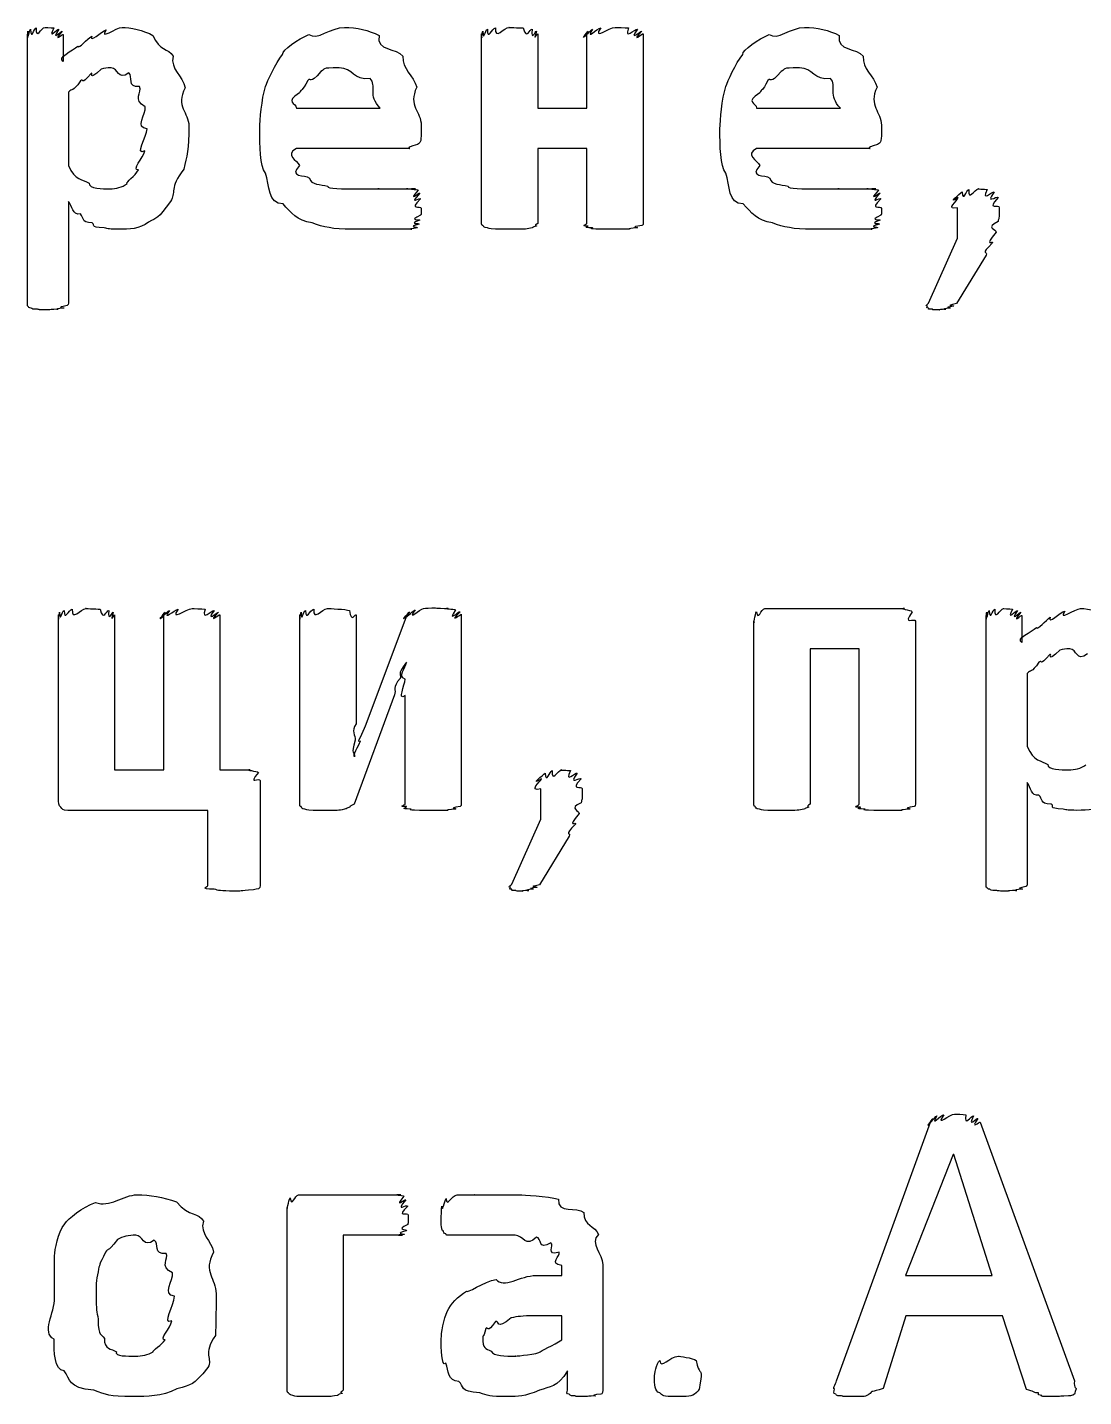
# Model space of a CAD drawing. Header units: millimetres. Extents: x 25 to 190, y 204 to 253.
# Drawn here: x 150.83 to 160.06, y 229.86 to 241.83 of the extents above; entities that cross this region are included whole.
import ezdxf

# ---------------------------------------------------------------- set-up
doc = ezdxf.new("R2010")
doc.units = ezdxf.units.MM
doc.layers.get('0').update_dxf_attribs({"linetype": 'CONTINUOUS'})

msp = doc.modelspace()

# ---------------------------------------------------------------- linework, layer by layer
at = {"color": 0}
for p, q in [((150.828, 239.42), (150.828, 241.768)), ((151.142, 241.768), (151.142, 241.531)), ((154.798, 240.12), (154.798, 241.774)), ((155.289, 241.774), (155.289, 241.124)), ((155.718, 241.124), (155.718, 241.774)), ((156.209, 241.774), (156.209, 240.12)), ((151.186, 241.262), (151.186, 240.622)), ((153.179, 241.124), (153.912, 241.124)), ((155.289, 241.124), (155.718, 241.124)), ((157.201, 241.124), (157.934, 241.124)), ((151.875, 240.942), (151.875, 240.942)), ((152.239, 240.969), (152.239, 240.969)), ((154.27, 240.975), (154.27, 240.914)), ((158.292, 240.975), (158.292, 240.914)), ((154.165, 240.771), (153.179, 240.771)), ((155.718, 240.771), (155.289, 240.771)), ((155.289, 240.771), (155.289, 240.115)), ((155.718, 240.115), (155.718, 240.771)), ((158.188, 240.771), (157.201, 240.771)), ((151.186, 240.308), (151.186, 239.42)), ((158.958, 239.988), (158.958, 240.253)), ((159.322, 240.253), (159.322, 240.253)), ((158.704, 239.42), (158.958, 239.988)), ((159.206, 239.839), (158.947, 239.415)), ((157.272, 236.75), (158.495, 236.75)), ((151.099, 235.09), (151.099, 236.694)), ((151.59, 236.694), (151.59, 235.339)), ((152.02, 235.339), (152.02, 236.694)), ((152.51, 236.694), (152.51, 235.339)), ((153.209, 235.041), (153.209, 236.694)), ((153.7, 236.694), (153.7, 235.741)), ((153.782, 235.724), (154.146, 236.694)), ((154.62, 236.7), (154.62, 235.041)), ((157.178, 235.041), (157.178, 236.639)), ((158.589, 236.639), (158.589, 235.041)), ((159.206, 234.341), (159.206, 236.689)), ((159.52, 236.689), (159.52, 236.452)), ((158.098, 236.397), (157.668, 236.397)), ((157.668, 236.397), (157.668, 235.041)), ((158.098, 235.041), (158.098, 236.397)), ((159.565, 236.182), (159.565, 235.543)), ((154.036, 235.995), (153.683, 235.041)), ((154.129, 235.041), (154.129, 235.989)), ((151.59, 235.339), (152.02, 235.339)), ((152.51, 235.339), (152.775, 235.339)), ((152.863, 235.245), (152.863, 234.33)), ((155.315, 234.909), (155.315, 235.173)), ((155.678, 235.173), (155.678, 235.173)), ((159.565, 235.228), (159.565, 234.341)), ((152.406, 234.986), (151.182, 234.986)), ((152.406, 234.33), (152.406, 234.986)), ((155.061, 234.341), (155.315, 234.909)), ((155.563, 234.76), (155.303, 234.335)), ((157.9, 230), (158.721, 232.26)), ((159.156, 232.26), (159.978, 230)), ((158.919, 231.979), (158.501, 230.921)), ((158.925, 231.979), (158.919, 231.979)), ((159.261, 230.921), (158.925, 231.979)), ((153.198, 231.626), (154.091, 231.626)), ((153.099, 229.917), (153.099, 231.516)), ((154.157, 231.45), (154.157, 231.45)), ((154.107, 231.273), (153.589, 231.273)), ((153.589, 231.273), (153.589, 229.917)), ((155.498, 230.921), (155.498, 231.009)), ((155.856, 231.014), (155.856, 229.917)), ((155.272, 230.921), (155.498, 230.921)), ((158.501, 230.921), (159.261, 230.921)), ((152.114, 230.739), (152.114, 230.739)), ((152.477, 230.761), (152.477, 230.761)), ((155.498, 230.568), (155.261, 230.568)), ((155.498, 230.358), (155.498, 230.568)), ((158.506, 230.568), (158.308, 229.934)), ((159.349, 230.568), (158.506, 230.568)), ((159.559, 229.923), (159.349, 230.568)), ((155.547, 229.917), (155.547, 230.088)), ((156.717, 230.039), (156.717, 230.039))]:
    msp.add_line(p, q, dxfattribs=at)
for points in [[(150.828, 241.768), (150.828, 241.686), (150.829, 241.792), (150.833, 241.796)], [(150.833, 241.796), (150.835, 241.697), (150.844, 241.808), (150.855, 241.813)], [(150.855, 241.813), (150.861, 241.708), (150.886, 241.824), (150.905, 241.824)], [(150.905, 241.824), (150.901, 241.711), (150.952, 241.829), (150.982, 241.829)], [(150.982, 241.829), (150.963, 241.829), (151.04, 241.826), (151.059, 241.824)], [(151.059, 241.824), (151, 241.708), (151.092, 241.82), (151.103, 241.813)], [(151.103, 241.813), (151.026, 241.697), (151.127, 241.803), (151.131, 241.796)], [(151.131, 241.796), (151.037, 241.682), (151.142, 241.779), (151.142, 241.768)], [(151.269, 241.664), (151.28, 241.638), (151.349, 241.73), (151.39, 241.752)], [(151.39, 241.752), (151.364, 241.686), (151.475, 241.796), (151.517, 241.807)], [(151.517, 241.807), (151.448, 241.711), (151.606, 241.829), (151.655, 241.829)], [(151.655, 241.829), (151.721, 241.829), (151.85, 241.804), (151.924, 241.758)], [(151.924, 241.758), (151.985, 241.62), (152.057, 241.653), (152.101, 241.576)], [(153.057, 241.592), (153.053, 241.631), (153.197, 241.727), (153.289, 241.768)], [(153.289, 241.768), (153.355, 241.711), (153.483, 241.829), (153.598, 241.829)], [(153.598, 241.829), (153.704, 241.829), (153.815, 241.804), (153.901, 241.758)], [(153.901, 241.758), (153.873, 241.62), (154.055, 241.653), (154.11, 241.576)], [(154.798, 241.774), (154.798, 241.682), (154.801, 241.788), (154.809, 241.796)], [(154.809, 241.796), (154.812, 241.697), (154.828, 241.808), (154.848, 241.813)], [(154.848, 241.813), (154.849, 241.708), (154.889, 241.824), (154.919, 241.824)], [(154.919, 241.824), (154.911, 241.711), (154.992, 241.829), (155.04, 241.829)], [(155.04, 241.829), (155.01, 241.829), (155.131, 241.826), (155.162, 241.824)], [(155.162, 241.824), (155.19, 241.708), (155.219, 241.82), (155.239, 241.813)], [(155.239, 241.813), (155.228, 241.697), (155.269, 241.803), (155.277, 241.796)], [(155.277, 241.796), (155.242, 241.686), (155.289, 241.785), (155.289, 241.774)], [(155.718, 241.774), (155.647, 241.686), (155.721, 241.792), (155.73, 241.796)], [(155.73, 241.796), (155.66, 241.697), (155.749, 241.808), (155.768, 241.813)], [(155.768, 241.813), (155.698, 241.708), (155.809, 241.824), (155.84, 241.824)], [(155.84, 241.824), (155.76, 241.711), (155.914, 241.829), (155.966, 241.829)], [(155.966, 241.829), (155.978, 241.829), (156.052, 241.826), (156.082, 241.824)], [(156.082, 241.824), (156.039, 241.708), (156.14, 241.82), (156.159, 241.813)], [(156.159, 241.813), (156.077, 241.697), (156.19, 241.803), (156.198, 241.796)], [(156.198, 241.796), (156.09, 241.682), (156.209, 241.781), (156.209, 241.774)], [(157.08, 241.592), (157.076, 241.631), (157.219, 241.727), (157.311, 241.768)], [(157.311, 241.768), (157.377, 241.711), (157.506, 241.829), (157.62, 241.829)], [(157.62, 241.829), (157.726, 241.829), (157.838, 241.804), (157.923, 241.758)], [(157.923, 241.758), (157.896, 241.62), (158.078, 241.653), (158.133, 241.576)], [(151.142, 241.531), (151.081, 241.565), (151.227, 241.627), (151.269, 241.664)], [(152.101, 241.576), (152.076, 241.465), (152.184, 241.406), (152.206, 241.3)], [(152.908, 241.311), (152.928, 241.358), (152.994, 241.515), (153.057, 241.592)], [(154.11, 241.576), (154.1, 241.465), (154.205, 241.408), (154.231, 241.306)], [(156.931, 241.311), (156.95, 241.358), (157.016, 241.515), (157.08, 241.592)], [(158.133, 241.576), (158.123, 241.465), (158.228, 241.408), (158.254, 241.306)], [(151.384, 241.427), (151.287, 241.311), (151.324, 241.39), (151.291, 241.361)], [(151.473, 241.465), (151.346, 241.344), (151.413, 241.445), (151.384, 241.427)], [(151.561, 241.476), (151.522, 241.476), (151.501, 241.472), (151.473, 241.465)], [(151.715, 241.432), (151.613, 241.358), (151.623, 241.476), (151.561, 241.476)], [(151.809, 241.311), (151.694, 241.3), (151.755, 241.402), (151.715, 241.432)], [(153.393, 241.443), (153.289, 241.318), (153.311, 241.399), (153.278, 241.366)], [(153.554, 241.476), (153.38, 241.476), (153.44, 241.465), (153.393, 241.443)], [(153.823, 241.383), (153.677, 241.358), (153.675, 241.476), (153.554, 241.476)], [(153.912, 241.124), (153.799, 241.234), (153.886, 241.319), (153.823, 241.383)], [(157.416, 241.443), (157.311, 241.318), (157.333, 241.399), (157.3, 241.366)], [(157.576, 241.476), (157.402, 241.476), (157.463, 241.465), (157.416, 241.443)], [(157.846, 241.383), (157.7, 241.358), (157.697, 241.476), (157.576, 241.476)], [(157.934, 241.124), (157.821, 241.234), (157.908, 241.319), (157.846, 241.383)], [(151.291, 241.361), (151.22, 241.256), (151.222, 241.301), (151.186, 241.262)], [(151.858, 241.135), (151.743, 241.197), (151.834, 241.259), (151.809, 241.311)], [(152.206, 241.3), (152.12, 241.137), (152.239, 241.087), (152.239, 240.969)], [(152.859, 240.942), (152.859, 241.02), (152.876, 241.201), (152.908, 241.311)], [(153.206, 241.256), (153.071, 241.171), (153.179, 241.171), (153.179, 241.124)], [(153.278, 241.366), (153.225, 241.256), (153.224, 241.3), (153.206, 241.256)], [(154.231, 241.306), (154.152, 241.142), (154.27, 241.092), (154.27, 240.975)], [(156.881, 240.942), (156.881, 241.02), (156.898, 241.201), (156.931, 241.311)], [(157.229, 241.256), (157.094, 241.171), (157.201, 241.171), (157.201, 241.124)], [(157.3, 241.366), (157.248, 241.256), (157.246, 241.3), (157.229, 241.256)], [(158.254, 241.306), (158.174, 241.142), (158.292, 241.092), (158.292, 240.975)], [(151.875, 240.942), (151.761, 240.95), (151.869, 241.071), (151.858, 241.135)], [(151.853, 240.749), (151.761, 240.701), (151.875, 240.876), (151.875, 240.942)], [(152.239, 240.969), (152.239, 240.763), (152.224, 240.702), (152.195, 240.589)], [(152.908, 240.556), (152.859, 240.619), (152.859, 240.794), (152.859, 240.942)], [(154.27, 240.914), (154.27, 240.815), (154.259, 240.826), (154.237, 240.804)], [(156.931, 240.556), (156.881, 240.619), (156.881, 240.794), (156.881, 240.942)], [(158.292, 240.914), (158.292, 240.815), (158.282, 240.826), (158.259, 240.804)], [(154.237, 240.804), (154.107, 240.771), (154.19, 240.771), (154.165, 240.771)], [(158.259, 240.804), (158.13, 240.771), (158.213, 240.771), (158.188, 240.771)], [(151.798, 240.584), (151.734, 240.579), (151.842, 240.69), (151.853, 240.749)], [(153.179, 240.771), (153.071, 240.716), (153.187, 240.666), (153.206, 240.622)], [(157.201, 240.771), (157.094, 240.716), (157.209, 240.666), (157.229, 240.622)], [(151.186, 240.622), (151.246, 240.487), (151.309, 240.503), (151.368, 240.468)], [(151.699, 240.462), (151.684, 240.476), (151.772, 240.531), (151.798, 240.584)], [(152.195, 240.589), (152.065, 240.421), (152.13, 240.385), (152.079, 240.308)], [(153.063, 240.286), (152.928, 240.286), (152.944, 240.448), (152.908, 240.556)], [(153.206, 240.622), (153.108, 240.513), (153.253, 240.545), (153.294, 240.512)], [(157.085, 240.286), (156.95, 240.286), (156.967, 240.448), (156.931, 240.556)], [(157.229, 240.622), (157.131, 240.513), (157.275, 240.545), (157.317, 240.512)], [(151.368, 240.468), (151.364, 240.418), (151.486, 240.418), (151.55, 240.418)], [(151.55, 240.418), (151.602, 240.418), (151.657, 240.432), (151.699, 240.462)], [(153.294, 240.512), (153.307, 240.451), (153.388, 240.458), (153.454, 240.44)], [(153.454, 240.44), (153.439, 240.418), (153.6, 240.418), (153.697, 240.418)], [(153.697, 240.418), (153.73, 240.418), (153.841, 240.418), (153.901, 240.418)], [(153.901, 240.418), (153.847, 240.418), (154.008, 240.418), (154.05, 240.418)], [(154.05, 240.418), (154.05, 240.418), (154.128, 240.418), (154.154, 240.418)], [(154.154, 240.418), (154.105, 240.418), (154.205, 240.418), (154.22, 240.418)], [(154.22, 240.418), (154.129, 240.418), (154.238, 240.414), (154.243, 240.407)], [(157.317, 240.512), (157.329, 240.451), (157.411, 240.458), (157.477, 240.44)], [(157.477, 240.44), (157.462, 240.418), (157.623, 240.418), (157.719, 240.418)], [(157.719, 240.418), (157.752, 240.418), (157.864, 240.418), (157.923, 240.418)], [(157.923, 240.418), (157.869, 240.418), (158.031, 240.418), (158.072, 240.418)], [(158.072, 240.418), (158.072, 240.418), (158.151, 240.418), (158.177, 240.418)], [(158.177, 240.418), (158.127, 240.418), (158.228, 240.418), (158.243, 240.418)], [(158.243, 240.418), (158.152, 240.418), (158.261, 240.414), (158.265, 240.407)], [(159.057, 240.412), (159.049, 240.3), (159.107, 240.418), (159.14, 240.418)], [(159.14, 240.418), (159.112, 240.418), (159.195, 240.415), (159.217, 240.412)], [(151.291, 240.198), (151.22, 240.187), (151.222, 240.266), (151.186, 240.308)], [(152.079, 240.308), (151.963, 240.149), (151.963, 240.17), (151.886, 240.126)], [(154.243, 240.407), (154.141, 240.289), (154.255, 240.393), (154.259, 240.38)], [(154.259, 240.38), (154.149, 240.264), (154.264, 240.352), (154.264, 240.33)], [(154.264, 240.33), (154.152, 240.22), (154.27, 240.28), (154.27, 240.247)], [(158.265, 240.407), (158.163, 240.289), (158.277, 240.393), (158.282, 240.38)], [(158.282, 240.38), (158.171, 240.264), (158.287, 240.352), (158.287, 240.33)], [(158.287, 240.33), (158.174, 240.22), (158.292, 240.28), (158.292, 240.247)], [(158.958, 240.253), (158.844, 240.226), (158.96, 240.319), (158.963, 240.341)], [(158.963, 240.341), (158.855, 240.271), (158.981, 240.38), (158.997, 240.391)], [(158.997, 240.391), (159.005, 240.293), (159.035, 240.409), (159.057, 240.412)], [(159.217, 240.412), (159.159, 240.293), (159.263, 240.401), (159.278, 240.391)], [(159.278, 240.391), (159.19, 240.271), (159.302, 240.363), (159.311, 240.341)], [(159.311, 240.341), (159.203, 240.226), (159.322, 240.289), (159.322, 240.253)], [(151.395, 240.12), (151.291, 240.123), (151.326, 240.167), (151.291, 240.198)], [(153.317, 240.12), (153.181, 240.138), (153.132, 240.211), (153.063, 240.286)], [(154.264, 240.187), (154.149, 240.132), (154.262, 240.156), (154.259, 240.143)], [(154.27, 240.247), (154.27, 240.164), (154.267, 240.205), (154.264, 240.187)], [(157.339, 240.12), (157.204, 240.138), (157.154, 240.211), (157.085, 240.286)], [(158.287, 240.187), (158.171, 240.132), (158.284, 240.156), (158.282, 240.143)], [(158.292, 240.247), (158.292, 240.164), (158.29, 240.205), (158.287, 240.187)], [(159.322, 240.253), (159.322, 240.145), (159.318, 240.167), (159.311, 240.132)], [(151.5, 240.076), (151.36, 240.083), (151.431, 240.101), (151.395, 240.12)], [(151.621, 240.065), (151.547, 240.065), (151.536, 240.068), (151.5, 240.076)], [(151.886, 240.126), (151.809, 240.065), (151.721, 240.065), (151.621, 240.065)], [(153.664, 240.065), (153.498, 240.065), (153.416, 240.083), (153.317, 240.12)], [(153.878, 240.065), (153.708, 240.065), (153.741, 240.065), (153.664, 240.065)], [(154.055, 240.065), (153.957, 240.065), (153.945, 240.065), (153.878, 240.065)], [(154.182, 240.065), (154.061, 240.065), (154.106, 240.065), (154.055, 240.065)], [(154.237, 240.076), (154.127, 240.065), (154.215, 240.065), (154.182, 240.065)], [(154.253, 240.109), (154.138, 240.083), (154.244, 240.087), (154.237, 240.076)], [(154.259, 240.143), (154.144, 240.105), (154.256, 240.12), (154.253, 240.109)], [(154.809, 240.098), (154.798, 240.094), (154.798, 240.112), (154.798, 240.12)], [(154.848, 240.076), (154.812, 240.079), (154.816, 240.09), (154.809, 240.098)], [(154.919, 240.065), (154.849, 240.068), (154.865, 240.072), (154.848, 240.076)], [(155.04, 240.065), (154.911, 240.065), (154.952, 240.065), (154.919, 240.065)], [(155.162, 240.065), (155.128, 240.065), (155.091, 240.065), (155.04, 240.065)], [(155.239, 240.076), (155.19, 240.068), (155.195, 240.068), (155.162, 240.065)], [(155.277, 240.093), (155.228, 240.079), (155.257, 240.083), (155.239, 240.076)], [(155.289, 240.115), (155.242, 240.09), (155.284, 240.1), (155.277, 240.093)], [(155.73, 240.093), (155.647, 240.09), (155.718, 240.107), (155.718, 240.115)], [(155.768, 240.076), (155.66, 240.079), (155.736, 240.089), (155.73, 240.093)], [(155.84, 240.065), (155.698, 240.068), (155.786, 240.072), (155.768, 240.076)], [(155.966, 240.065), (155.878, 240.065), (155.873, 240.065), (155.84, 240.065)], [(156.082, 240.065), (155.978, 240.065), (156.013, 240.065), (155.966, 240.065)], [(156.159, 240.076), (156.039, 240.068), (156.115, 240.068), (156.082, 240.065)], [(156.198, 240.098), (156.077, 240.079), (156.177, 240.083), (156.159, 240.076)], [(156.209, 240.12), (156.209, 240.094), (156.205, 240.105), (156.198, 240.098)], [(157.686, 240.065), (157.521, 240.065), (157.438, 240.083), (157.339, 240.12)], [(157.901, 240.065), (157.73, 240.065), (157.763, 240.065), (157.686, 240.065)], [(158.078, 240.065), (157.98, 240.065), (157.967, 240.065), (157.901, 240.065)], [(158.204, 240.065), (158.083, 240.065), (158.128, 240.065), (158.078, 240.065)], [(158.259, 240.076), (158.149, 240.065), (158.237, 240.065), (158.204, 240.065)], [(158.276, 240.109), (158.16, 240.083), (158.266, 240.087), (158.259, 240.076)], [(158.282, 240.143), (158.167, 240.105), (158.279, 240.12), (158.276, 240.109)], [(159.311, 240.132), (159.192, 240.076), (159.301, 240.067), (159.294, 240.038)], [(159.261, 239.944), (159.148, 239.834), (159.228, 239.877), (159.206, 239.839)], [(159.294, 240.038), (159.179, 239.897), (159.275, 239.974), (159.261, 239.944)], [(150.833, 239.393), (150.828, 239.39), (150.828, 239.409), (150.828, 239.42)], [(150.861, 239.376), (150.839, 239.375), (150.84, 239.386), (150.833, 239.393)], [(150.916, 239.365), (150.864, 239.364), (150.875, 239.369), (150.861, 239.376)], [(151.004, 239.36), (150.912, 239.36), (150.941, 239.363), (150.916, 239.365)], [(151.092, 239.365), (150.982, 239.36), (151.04, 239.36), (151.004, 239.36)], [(151.147, 239.376), (151.029, 239.364), (151.117, 239.365), (151.092, 239.365)], [(151.175, 239.398), (151.055, 239.375), (151.161, 239.381), (151.147, 239.376)], [(151.186, 239.42), (151.183, 239.393), (151.182, 239.407), (151.175, 239.398)], [(158.694, 239.393), (158.667, 239.39), (158.696, 239.409), (158.704, 239.42)], [(158.704, 239.376), (158.671, 239.375), (158.696, 239.386), (158.694, 239.393)], [(158.738, 239.365), (158.683, 239.364), (158.712, 239.369), (158.704, 239.376)], [(158.793, 239.36), (158.712, 239.36), (158.751, 239.363), (158.738, 239.365)], [(158.853, 239.365), (158.76, 239.36), (158.817, 239.36), (158.793, 239.36)], [(158.892, 239.376), (158.788, 239.364), (158.867, 239.365), (158.853, 239.365)], [(158.925, 239.393), (158.815, 239.375), (158.906, 239.381), (158.892, 239.376)], [(158.947, 239.415), (158.829, 239.39), (158.932, 239.401), (158.925, 239.393)], [(151.099, 236.694), (151.099, 236.602), (151.102, 236.708), (151.11, 236.717)], [(151.11, 236.717), (151.113, 236.618), (151.129, 236.729), (151.149, 236.733)], [(151.149, 236.733), (151.15, 236.629), (151.19, 236.744), (151.22, 236.744)], [(151.22, 236.744), (151.212, 236.631), (151.293, 236.75), (151.342, 236.75)], [(151.342, 236.75), (151.311, 236.75), (151.433, 236.747), (151.463, 236.744)], [(151.463, 236.744), (151.492, 236.629), (151.521, 236.74), (151.54, 236.733)], [(151.54, 236.733), (151.529, 236.618), (151.57, 236.723), (151.579, 236.717)], [(151.579, 236.717), (151.543, 236.606), (151.59, 236.706), (151.59, 236.694)], [(152.02, 236.694), (151.948, 236.606), (152.023, 236.712), (152.031, 236.717)], [(152.031, 236.717), (151.962, 236.618), (152.05, 236.729), (152.069, 236.733)], [(152.069, 236.733), (151.999, 236.629), (152.114, 236.744), (152.146, 236.744)], [(152.146, 236.744), (152.065, 236.631), (152.219, 236.75), (152.268, 236.75)], [(152.268, 236.75), (152.279, 236.75), (152.353, 236.747), (152.383, 236.744)], [(152.383, 236.744), (152.341, 236.629), (152.441, 236.74), (152.461, 236.733)], [(152.461, 236.733), (152.378, 236.618), (152.491, 236.723), (152.499, 236.717)], [(152.499, 236.717), (152.392, 236.606), (152.51, 236.706), (152.51, 236.694)], [(153.209, 236.694), (153.209, 236.602), (153.212, 236.708), (153.22, 236.717)], [(153.22, 236.717), (153.223, 236.618), (153.239, 236.729), (153.259, 236.733)], [(153.259, 236.733), (153.26, 236.629), (153.3, 236.744), (153.33, 236.744)], [(153.33, 236.744), (153.322, 236.631), (153.403, 236.75), (153.451, 236.75)], [(153.451, 236.75), (153.465, 236.75), (153.611, 236.744), (153.644, 236.733)], [(153.644, 236.733), (153.653, 236.613), (153.7, 236.712), (153.7, 236.694)], [(154.146, 236.694), (154.071, 236.606), (154.157, 236.714), (154.168, 236.722)], [(154.168, 236.722), (154.098, 236.62), (154.198, 236.735), (154.218, 236.739)], [(154.218, 236.739), (154.138, 236.631), (154.263, 236.75), (154.289, 236.75)], [(154.289, 236.75), (154.307, 236.752), (154.35, 236.755), (154.394, 236.755)], [(154.394, 236.755), (154.395, 236.752), (154.474, 236.752), (154.504, 236.75)], [(154.504, 236.75), (154.455, 236.75), (154.555, 236.746), (154.57, 236.739)], [(154.57, 236.739), (154.488, 236.62), (154.601, 236.729), (154.609, 236.722)], [(154.609, 236.722), (154.501, 236.606), (154.62, 236.707), (154.62, 236.7)], [(157.178, 236.639), (157.178, 236.595), (157.185, 236.703), (157.2, 236.722)], [(157.2, 236.722), (157.211, 236.631), (157.241, 236.75), (157.272, 236.75)], [(158.495, 236.75), (158.437, 236.75), (158.546, 236.74), (158.561, 236.722)], [(158.561, 236.722), (158.47, 236.595), (158.589, 236.675), (158.589, 236.639)], [(159.206, 236.689), (159.206, 236.606), (159.208, 236.712), (159.212, 236.717)], [(159.212, 236.717), (159.213, 236.618), (159.223, 236.729), (159.234, 236.733)], [(159.234, 236.733), (159.239, 236.629), (159.264, 236.744), (159.283, 236.744)], [(159.283, 236.744), (159.279, 236.631), (159.33, 236.75), (159.36, 236.75)], [(159.36, 236.75), (159.341, 236.75), (159.419, 236.747), (159.438, 236.744)], [(159.438, 236.744), (159.378, 236.629), (159.471, 236.74), (159.482, 236.733)], [(159.482, 236.733), (159.404, 236.618), (159.505, 236.723), (159.509, 236.717)], [(159.509, 236.717), (159.416, 236.602), (159.52, 236.7), (159.52, 236.689)], [(159.768, 236.673), (159.742, 236.606), (159.854, 236.717), (159.895, 236.728)], [(159.895, 236.728), (159.826, 236.631), (159.985, 236.75), (160.033, 236.75)], [(160.033, 236.75), (160.099, 236.75), (160.228, 236.725), (160.303, 236.678)], [(159.647, 236.584), (159.658, 236.558), (159.727, 236.65), (159.768, 236.673)], [(159.52, 236.452), (159.46, 236.485), (159.606, 236.547), (159.647, 236.584)], [(159.851, 236.386), (159.724, 236.265), (159.792, 236.365), (159.763, 236.347)], [(159.939, 236.397), (159.901, 236.397), (159.88, 236.393), (159.851, 236.386)], [(160.094, 236.353), (159.992, 236.279), (160.001, 236.397), (159.939, 236.397)], [(154.141, 236.281), (154.047, 236.154), (154.103, 236.185), (154.085, 236.138)], [(154.129, 236.133), (154.061, 236.154), (154.136, 236.233), (154.141, 236.281)], [(159.669, 236.281), (159.599, 236.177), (159.6, 236.222), (159.565, 236.182)], [(159.763, 236.347), (159.665, 236.232), (159.702, 236.31), (159.669, 236.281)], [(154.085, 236.138), (154.014, 236.058), (154.054, 236.041), (154.036, 235.995)], [(154.129, 235.989), (154.058, 235.937), (154.129, 236.084), (154.129, 236.133)], [(153.7, 235.741), (153.653, 235.676), (153.697, 235.645), (153.694, 235.598)], [(153.738, 235.592), (153.694, 235.551), (153.767, 235.68), (153.782, 235.724)], [(153.694, 235.598), (153.65, 235.463), (153.691, 235.501), (153.688, 235.454)], [(153.688, 235.454), (153.664, 235.463), (153.723, 235.548), (153.738, 235.592)], [(159.565, 235.543), (159.625, 235.408), (159.687, 235.424), (159.746, 235.388)], [(152.775, 235.339), (152.722, 235.339), (152.835, 235.33), (152.847, 235.317)], [(152.847, 235.317), (152.745, 235.195), (152.863, 235.281), (152.863, 235.245)], [(155.32, 235.262), (155.211, 235.191), (155.338, 235.3), (155.353, 235.311)], [(155.353, 235.311), (155.362, 235.213), (155.392, 235.329), (155.414, 235.333)], [(155.414, 235.333), (155.406, 235.22), (155.464, 235.339), (155.496, 235.339)], [(155.496, 235.339), (155.469, 235.339), (155.552, 235.336), (155.574, 235.333)], [(155.574, 235.333), (155.516, 235.213), (155.619, 235.322), (155.634, 235.311)], [(155.634, 235.311), (155.546, 235.191), (155.659, 235.283), (155.667, 235.262)], [(159.746, 235.388), (159.742, 235.339), (159.865, 235.339), (159.928, 235.339)], [(159.928, 235.339), (159.98, 235.339), (160.036, 235.353), (160.077, 235.383)], [(155.315, 235.173), (155.2, 235.147), (155.316, 235.239), (155.32, 235.262)], [(155.667, 235.262), (155.56, 235.147), (155.678, 235.209), (155.678, 235.173)], [(155.678, 235.173), (155.678, 235.066), (155.674, 235.088), (155.667, 235.052)], [(159.669, 235.118), (159.599, 235.107), (159.6, 235.187), (159.565, 235.228)], [(151.121, 235.013), (151.099, 235.022), (151.099, 235.058), (151.099, 235.09)], [(153.22, 235.019), (153.209, 235.015), (153.209, 235.033), (153.209, 235.041)], [(153.683, 235.041), (153.628, 235.011), (153.656, 235.02), (153.644, 235.013)], [(154.141, 235.019), (154.058, 235.015), (154.129, 235.033), (154.129, 235.041)], [(154.62, 235.041), (154.62, 235.015), (154.616, 235.026), (154.609, 235.019)], [(155.667, 235.052), (155.549, 234.997), (155.658, 234.987), (155.651, 234.958)], [(157.189, 235.019), (157.178, 235.015), (157.178, 235.033), (157.178, 235.041)], [(157.668, 235.041), (157.621, 235.011), (157.664, 235.02), (157.657, 235.013)], [(158.109, 235.013), (158.026, 235.011), (158.098, 235.03), (158.098, 235.041)], [(158.589, 235.041), (158.589, 235.015), (158.585, 235.026), (158.578, 235.019)], [(159.774, 235.041), (159.669, 235.044), (159.705, 235.088), (159.669, 235.118)], [(159.879, 234.997), (159.738, 235.004), (159.81, 235.022), (159.774, 235.041)], [(160.264, 235.046), (160.187, 234.986), (160.099, 234.986), (160, 234.986)], [(151.182, 234.986), (151.128, 234.986), (151.135, 234.994), (151.121, 235.013)], [(153.253, 234.997), (153.223, 235), (153.227, 235.011), (153.22, 235.019)], [(153.325, 234.986), (153.256, 234.988), (153.271, 234.993), (153.253, 234.997)], [(153.435, 234.986), (153.315, 234.986), (153.354, 234.986), (153.325, 234.986)], [(153.534, 234.986), (153.399, 234.986), (153.475, 234.986), (153.435, 234.986)], [(153.6, 234.997), (153.569, 234.988), (153.559, 234.988), (153.534, 234.986)], [(153.644, 235.013), (153.606, 234.997), (153.618, 235), (153.6, 234.997)], [(154.179, 234.997), (154.071, 235), (154.147, 235.011), (154.141, 235.019)], [(154.256, 234.986), (154.113, 234.988), (154.201, 234.993), (154.179, 234.997)], [(154.377, 234.986), (154.292, 234.986), (154.289, 234.986), (154.256, 234.986)], [(154.493, 234.986), (154.389, 234.986), (154.424, 234.986), (154.377, 234.986)], [(154.57, 234.997), (154.451, 234.988), (154.526, 234.988), (154.493, 234.986)], [(154.609, 235.019), (154.488, 235), (154.588, 235.004), (154.57, 234.997)], [(155.651, 234.958), (155.535, 234.818), (155.631, 234.895), (155.618, 234.865)], [(157.227, 234.997), (157.191, 235), (157.196, 235.011), (157.189, 235.019)], [(157.299, 234.986), (157.229, 234.988), (157.245, 234.993), (157.227, 234.997)], [(157.42, 234.986), (157.291, 234.986), (157.332, 234.986), (157.299, 234.986)], [(157.536, 234.986), (157.504, 234.986), (157.467, 234.986), (157.42, 234.986)], [(157.613, 234.997), (157.566, 234.988), (157.569, 234.988), (157.536, 234.986)], [(157.657, 235.013), (157.608, 235), (157.635, 235.004), (157.613, 234.997)], [(158.148, 234.997), (158.04, 235), (158.116, 235.009), (158.109, 235.013)], [(158.225, 234.986), (158.078, 234.988), (158.166, 234.993), (158.148, 234.997)], [(158.346, 234.986), (158.261, 234.986), (158.258, 234.986), (158.225, 234.986)], [(158.462, 234.986), (158.357, 234.986), (158.393, 234.986), (158.346, 234.986)], [(158.539, 234.997), (158.419, 234.988), (158.495, 234.988), (158.462, 234.986)], [(158.578, 235.019), (158.456, 235), (158.557, 235.004), (158.539, 234.997)], [(160, 234.986), (159.925, 234.986), (159.915, 234.988), (159.879, 234.997)], [(155.618, 234.865), (155.505, 234.754), (155.585, 234.797), (155.563, 234.76)], [(152.461, 234.297), (152.323, 234.299), (152.406, 234.316), (152.406, 234.33)], [(152.863, 234.33), (152.863, 234.296), (152.842, 234.299), (152.803, 234.291)], [(155.05, 234.313), (155.024, 234.311), (155.053, 234.33), (155.061, 234.341)], [(155.303, 234.335), (155.185, 234.311), (155.289, 234.322), (155.281, 234.313)], [(159.212, 234.313), (159.206, 234.311), (159.206, 234.33), (159.206, 234.341)], [(159.553, 234.319), (159.434, 234.296), (159.54, 234.301), (159.526, 234.297)], [(159.565, 234.341), (159.562, 234.313), (159.56, 234.327), (159.553, 234.319)], [(152.637, 234.28), (152.513, 234.28), (152.496, 234.286), (152.461, 234.297)], [(152.803, 234.291), (152.667, 234.28), (152.71, 234.28), (152.637, 234.28)], [(155.061, 234.297), (155.028, 234.296), (155.053, 234.307), (155.05, 234.313)], [(155.094, 234.286), (155.039, 234.284), (155.068, 234.29), (155.061, 234.297)], [(155.149, 234.28), (155.068, 234.28), (155.108, 234.283), (155.094, 234.286)], [(155.21, 234.286), (155.116, 234.28), (155.174, 234.28), (155.149, 234.28)], [(155.248, 234.297), (155.145, 234.284), (155.224, 234.286), (155.21, 234.286)], [(155.281, 234.313), (155.171, 234.296), (155.262, 234.301), (155.248, 234.297)], [(159.239, 234.297), (159.217, 234.296), (159.218, 234.307), (159.212, 234.313)], [(159.294, 234.286), (159.242, 234.284), (159.253, 234.29), (159.239, 234.297)], [(159.383, 234.28), (159.29, 234.28), (159.319, 234.283), (159.294, 234.286)], [(159.471, 234.286), (159.36, 234.28), (159.419, 234.28), (159.383, 234.28)], [(159.526, 234.297), (159.407, 234.284), (159.495, 234.286), (159.471, 234.286)], [(158.721, 232.26), (158.662, 232.18), (158.735, 232.285), (158.743, 232.293)], [(158.743, 232.293), (158.677, 232.199), (158.761, 232.311), (158.776, 232.315)], [(158.776, 232.315), (158.71, 232.21), (158.815, 232.326), (158.837, 232.326)], [(158.837, 232.326), (158.757, 232.213), (158.893, 232.332), (158.931, 232.332)], [(158.931, 232.332), (158.952, 232.332), (159.004, 232.329), (159.03, 232.326)], [(159.03, 232.326), (159.008, 232.21), (159.081, 232.322), (159.096, 232.315)], [(159.096, 232.315), (159.041, 232.199), (159.126, 232.304), (159.135, 232.293)], [(159.135, 232.293), (159.059, 232.18), (159.153, 232.274), (159.156, 232.26)], [(151.424, 231.56), (151.543, 231.508), (151.667, 231.626), (151.788, 231.626)], [(151.788, 231.626), (151.896, 231.626), (152.015, 231.606), (152.13, 231.565)], [(152.13, 231.565), (152.246, 231.43), (152.326, 231.472), (152.367, 231.395)], [(153.099, 231.516), (153.099, 231.472), (153.107, 231.579), (153.126, 231.599)], [(153.126, 231.599), (153.134, 231.508), (153.168, 231.626), (153.198, 231.626)], [(154.091, 231.626), (154.005, 231.626), (154.11, 231.622), (154.118, 231.615)], [(154.118, 231.615), (154.021, 231.494), (154.131, 231.596), (154.135, 231.582)], [(154.135, 231.582), (154.032, 231.463), (154.147, 231.549), (154.152, 231.527)], [(154.451, 231.527), (154.456, 231.463), (154.47, 231.571), (154.489, 231.593)], [(154.489, 231.593), (154.492, 231.508), (154.539, 231.626), (154.583, 231.626)], [(154.583, 231.626), (154.58, 231.626), (154.678, 231.626), (154.737, 231.626)], [(154.737, 231.626), (154.699, 231.626), (154.859, 231.626), (154.924, 231.626)], [(154.924, 231.626), (154.952, 231.626), (155.064, 231.626), (155.134, 231.626)], [(155.134, 231.626), (155.153, 231.626), (155.378, 231.612), (155.47, 231.588)], [(155.47, 231.588), (155.455, 231.457), (155.636, 231.523), (155.691, 231.472)], [(151.154, 231.372), (151.187, 231.419), (151.306, 231.516), (151.424, 231.56)], [(154.152, 231.527), (154.039, 231.419), (154.157, 231.479), (154.157, 231.45)], [(154.157, 231.45), (154.157, 231.357), (154.154, 231.389), (154.152, 231.367)], [(154.445, 231.428), (154.445, 231.419), (154.446, 231.505), (154.451, 231.527)], [(155.691, 231.472), (155.686, 231.353), (155.791, 231.356), (155.818, 231.279)], [(151.066, 231.092), (151.066, 231.144), (151.095, 231.296), (151.154, 231.372)], [(152.367, 231.395), (152.33, 231.28), (152.44, 231.231), (152.455, 231.124)], [(154.152, 231.367), (154.036, 231.313), (154.147, 231.326), (154.141, 231.312)], [(154.445, 231.362), (154.445, 231.353), (154.445, 231.406), (154.445, 231.428)], [(154.462, 231.312), (154.448, 231.313), (154.448, 231.342), (154.445, 231.362)], [(151.617, 231.235), (151.51, 231.104), (151.541, 231.171), (151.512, 231.124)], [(151.777, 231.273), (151.712, 231.273), (151.661, 231.26), (151.617, 231.235)], [(151.937, 231.229), (151.838, 231.155), (151.839, 231.273), (151.777, 231.273)], [(152.042, 231.114), (151.926, 231.1), (151.981, 231.203), (151.937, 231.229)], [(154.124, 231.279), (154.014, 231.273), (154.114, 231.273), (154.107, 231.273)], [(154.141, 231.312), (154.025, 231.284), (154.131, 231.286), (154.124, 231.279)], [(154.484, 231.284), (154.463, 231.287), (154.468, 231.301), (154.462, 231.312)], [(154.511, 231.273), (154.478, 231.273), (154.491, 231.276), (154.484, 231.284)], [(154.583, 231.273), (154.503, 231.273), (154.525, 231.273), (154.511, 231.273)], [(154.704, 231.273), (154.569, 231.273), (154.616, 231.273), (154.583, 231.273)], [(154.869, 231.273), (154.783, 231.273), (154.751, 231.273), (154.704, 231.273)], [(155.09, 231.273), (154.911, 231.273), (154.936, 231.273), (154.869, 231.273)], [(155.277, 231.257), (155.184, 231.155), (155.163, 231.273), (155.09, 231.273)], [(155.404, 231.207), (155.286, 231.133), (155.328, 231.246), (155.277, 231.257)], [(155.476, 231.124), (155.352, 231.089), (155.437, 231.185), (155.404, 231.207)], [(155.818, 231.279), (155.738, 231.199), (155.856, 231.114), (155.856, 231.014)], [(151.066, 230.728), (151.066, 230.806), (151.066, 230.981), (151.066, 231.092)], [(151.512, 231.124), (151.452, 231.009), (151.46, 231.02), (151.446, 230.954)], [(152.097, 230.943), (151.977, 231.001), (152.067, 231.065), (152.042, 231.114)], [(152.455, 231.124), (152.359, 230.949), (152.477, 230.896), (152.477, 230.761)], [(155.498, 231.009), (155.382, 231.023), (155.49, 231.092), (155.476, 231.124)], [(151.446, 230.954), (151.426, 230.879), (151.43, 230.823), (151.43, 230.75)], [(152.114, 230.739), (151.999, 230.755), (152.108, 230.879), (152.097, 230.943)], [(154.666, 230.783), (154.661, 230.758), (154.821, 230.866), (154.924, 230.887)], [(154.924, 230.887), (154.985, 230.802), (155.142, 230.921), (155.272, 230.921)], [(151.061, 230.364), (150.948, 230.42), (151.066, 230.591), (151.066, 230.728)], [(151.43, 230.75), (151.426, 230.615), (151.436, 230.607), (151.446, 230.54)], [(152.091, 230.524), (151.999, 230.487), (152.114, 230.662), (152.114, 230.739)], [(152.477, 230.761), (152.477, 230.564), (152.474, 230.507), (152.472, 230.397)], [(154.5, 230.612), (154.522, 230.667), (154.595, 230.739), (154.666, 230.783)], [(154.445, 230.37), (154.445, 230.409), (154.463, 230.542), (154.5, 230.612)], [(151.446, 230.54), (151.448, 230.37), (151.475, 230.42), (151.501, 230.37)], [(152.031, 230.358), (151.973, 230.358), (152.08, 230.46), (152.091, 230.524)], [(154.919, 230.518), (154.842, 230.402), (154.854, 230.482), (154.836, 230.458)], [(155.057, 230.551), (154.915, 230.431), (154.955, 230.532), (154.919, 230.518)], [(155.261, 230.568), (155.146, 230.568), (155.115, 230.562), (155.057, 230.551)], [(151.501, 230.37), (151.499, 230.27), (151.562, 230.283), (151.606, 230.254)], [(152.472, 230.397), (152.356, 230.229), (152.45, 230.196), (152.406, 230.116)], [(154.484, 230.154), (154.445, 230.119), (154.445, 230.288), (154.445, 230.37)], [(154.836, 230.458), (154.805, 230.354), (154.809, 230.409), (154.809, 230.38)], [(154.809, 230.38), (154.805, 230.273), (154.832, 230.288), (154.88, 230.259)], [(151.149, 230.088), (151.062, 230.09), (151.061, 230.256), (151.061, 230.364)], [(151.606, 230.254), (151.587, 230.215), (151.705, 230.215), (151.772, 230.215)], [(151.772, 230.215), (151.83, 230.215), (151.882, 230.227), (151.926, 230.254)], [(151.926, 230.254), (151.918, 230.266), (152.005, 230.314), (152.031, 230.358)], [(154.88, 230.259), (154.904, 230.215), (155.003, 230.215), (155.096, 230.215)], [(155.096, 230.215), (155.069, 230.215), (155.236, 230.226), (155.299, 230.248)], [(155.299, 230.248), (155.312, 230.262), (155.428, 230.31), (155.498, 230.358)], [(154.599, 229.995), (154.5, 229.995), (154.512, 230.091), (154.484, 230.154)], [(156.309, 230.039), (156.309, 230.05), (156.323, 230.154), (156.354, 230.177)], [(156.354, 230.177), (156.367, 230.096), (156.438, 230.215), (156.519, 230.215)], [(156.519, 230.215), (156.522, 230.215), (156.643, 230.201), (156.673, 230.177)], [(156.673, 230.177), (156.698, 230.05), (156.717, 230.107), (156.717, 230.039)], [(151.408, 229.917), (151.179, 229.939), (151.207, 230.014), (151.149, 230.088)], [(152.406, 230.116), (152.268, 229.95), (152.271, 229.973), (152.135, 229.929)], [(155.547, 230.088), (155.459, 229.935), (155.393, 229.953), (155.305, 229.917)], [(156.354, 229.895), (156.309, 229.909), (156.309, 229.968), (156.309, 230.039)], [(156.717, 230.039), (156.698, 229.909), (156.702, 229.92), (156.673, 229.895)], [(151.755, 229.862), (151.529, 229.862), (151.525, 229.88), (151.408, 229.917)], [(152.135, 229.929), (151.999, 229.862), (151.876, 229.862), (151.755, 229.862)], [(153.11, 229.895), (153.099, 229.891), (153.099, 229.909), (153.099, 229.917)], [(153.148, 229.873), (153.113, 229.876), (153.116, 229.887), (153.11, 229.895)], [(153.578, 229.89), (153.529, 229.876), (153.557, 229.88), (153.539, 229.873)], [(153.589, 229.917), (153.542, 229.887), (153.585, 229.897), (153.578, 229.89)], [(154.781, 229.895), (154.599, 229.906), (154.65, 229.95), (154.599, 229.995)], [(155.024, 229.862), (154.86, 229.862), (154.854, 229.873), (154.781, 229.895)], [(155.305, 229.917), (155.164, 229.862), (155.123, 229.862), (155.024, 229.862)], [(155.564, 229.884), (155.532, 229.884), (155.547, 229.902), (155.547, 229.917)], [(155.856, 229.917), (155.856, 229.884), (155.851, 229.891), (155.84, 229.884)], [(156.508, 229.862), (156.367, 229.862), (156.383, 229.873), (156.354, 229.895)], [(156.673, 229.895), (156.64, 229.862), (156.588, 229.862), (156.508, 229.862)], [(157.883, 229.929), (157.861, 229.924), (157.889, 229.97), (157.9, 230)], [(157.894, 229.884), (157.861, 229.887), (157.883, 229.909), (157.883, 229.929)], [(158.203, 229.901), (158.184, 229.88), (158.186, 229.886), (158.175, 229.879)], [(158.308, 229.934), (158.199, 229.898), (158.21, 229.912), (158.203, 229.901)], [(159.664, 229.895), (159.628, 229.891), (159.621, 229.912), (159.559, 229.923)], [(159.691, 229.873), (159.643, 229.876), (159.67, 229.887), (159.664, 229.895)], [(159.978, 230), (159.974, 229.924), (159.994, 229.946), (159.994, 229.929)], [(159.994, 229.929), (159.974, 229.887), (159.989, 229.895), (159.978, 229.884)], [(153.22, 229.862), (153.15, 229.865), (153.166, 229.869), (153.148, 229.873)], [(153.341, 229.862), (153.212, 229.862), (153.253, 229.862), (153.22, 229.862)], [(153.463, 229.862), (153.429, 229.862), (153.392, 229.862), (153.341, 229.862)], [(153.539, 229.873), (153.491, 229.865), (153.495, 229.865), (153.463, 229.862)], [(155.613, 229.868), (155.554, 229.869), (155.575, 229.876), (155.564, 229.884)], [(155.702, 229.862), (155.598, 229.862), (155.636, 229.864), (155.613, 229.868)], [(155.79, 229.868), (155.676, 229.862), (155.742, 229.862), (155.702, 229.862)], [(155.84, 229.884), (155.715, 229.869), (155.812, 229.871), (155.79, 229.868)], [(157.944, 229.868), (157.879, 229.869), (157.905, 229.876), (157.894, 229.884)], [(158.037, 229.862), (157.927, 229.862), (157.969, 229.864), (157.944, 229.868)], [(158.126, 229.862), (158, 229.862), (158.073, 229.862), (158.037, 229.862)], [(158.175, 229.879), (158.162, 229.865), (158.148, 229.865), (158.126, 229.862)], [(159.741, 229.862), (159.665, 229.865), (159.702, 229.869), (159.691, 229.873)], [(159.834, 229.862), (159.713, 229.862), (159.766, 229.862), (159.741, 229.862)], [(159.928, 229.868), (159.79, 229.862), (159.875, 229.862), (159.834, 229.862)], [(159.978, 229.884), (159.956, 229.869), (159.953, 229.871), (159.928, 229.868)]]:
    msp.add_open_spline(points, degree=3, dxfattribs=at)

doc.saveas('drawing.dxf')
